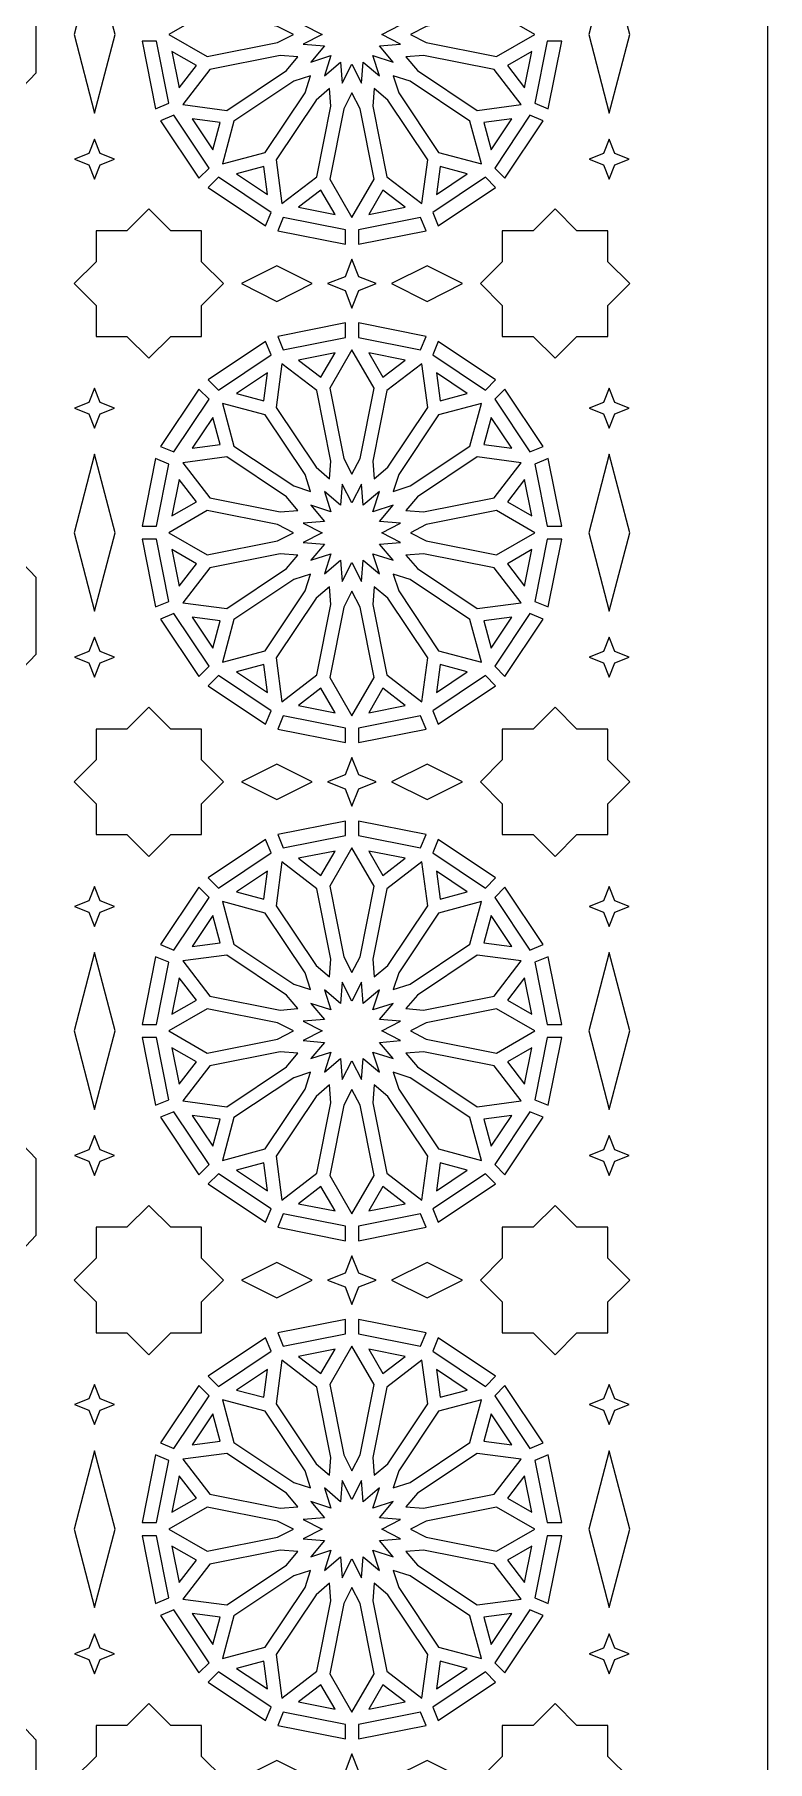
# Model space of a CAD drawing. Header units: millimetres. Extents: x 5 to 6335, y 27 to 2435.
# Drawn here: x 6158.6 to 6335.2, y 1319 to 1734.9 of the extents above; entities that cross this region are included whole.
import ezdxf

# ---------------------------------------------------------------- set-up
doc = ezdxf.new("R2010")
doc.units = ezdxf.units.MM
doc.layers.add('CUT', color=1, linetype='CONTINUOUS')

msp = doc.modelspace()

# ---------------------------------------------------------------- linework, layer by layer
at = {"layer": 'CUT'}
for points in [[(6335.16, 2434.99), (6335.16, 1034.84), (5285.01, 1034.84), (5285.01, 2434.99)], [(6173.11, 1716.011), (6178.057, 1734.915), (6173.11, 1753.819), (6168.163, 1734.915)], [(6297.06, 1716.011), (6302.007, 1734.915), (6297.06, 1753.819), (6292.113, 1734.915)], [(6159.01, 1744.136), (6154.134, 1749.282), (6154.367, 1740.633), (6145.718, 1740.866), (6151.999, 1734.915), (6145.718, 1728.964), (6154.367, 1729.197), (6154.134, 1720.548), (6159.01, 1725.694)], [(6217.199, 1736.866), (6200.234, 1740.242), (6191.008, 1734.915), (6200.234, 1729.588), (6217.199, 1732.964), (6221.009, 1734.915)], [(6252.971, 1732.964), (6269.936, 1729.588), (6279.162, 1734.915), (6269.936, 1740.242), (6252.971, 1736.866), (6249.161, 1734.915)], [(6184.554, 1733.34), (6187.799, 1717.033), (6191.014, 1718.366), (6188.036, 1733.34)], [(6197.616, 1727.462), (6191.742, 1730.853), (6193.487, 1722.081)], [(6278.428, 1730.853), (6272.554, 1727.462), (6276.683, 1722.081)], [(6282.134, 1733.34), (6279.156, 1718.366), (6282.371, 1717.033), (6285.616, 1733.34)], [(6222.08, 1729.528), (6217.813, 1729.873), (6200.848, 1726.499), (6194.364, 1718.047), (6204.925, 1716.657), (6219.308, 1726.267)], [(6248.09, 1729.528), (6250.862, 1726.267), (6265.245, 1716.657), (6275.806, 1718.047), (6269.322, 1726.499), (6252.357, 1729.873)], [(6225.132, 1724.962), (6221.057, 1723.648), (6206.675, 1714.038), (6203.918, 1703.748), (6214.208, 1706.505), (6223.818, 1720.887)], [(6245.038, 1724.962), (6246.352, 1720.887), (6255.962, 1706.505), (6266.252, 1703.748), (6263.495, 1714.038), (6249.113, 1723.648)], [(6229.698, 1721.91), (6226.437, 1719.138), (6216.827, 1704.755), (6218.217, 1694.194), (6226.669, 1700.678), (6230.043, 1717.643)], [(6235.085, 1720.839), (6233.134, 1717.029), (6229.758, 1700.064), (6235.085, 1690.838), (6240.412, 1700.064), (6237.036, 1717.029)], [(6240.472, 1721.91), (6240.127, 1717.643), (6243.501, 1700.678), (6251.953, 1694.194), (6253.343, 1704.755), (6243.733, 1719.138)], [(6189.004, 1714.123), (6198.241, 1700.299), (6200.702, 1702.761), (6192.22, 1715.455)], [(6203.321, 1713.691), (6196.595, 1714.576), (6201.565, 1707.139)], [(6273.575, 1714.576), (6266.849, 1713.691), (6268.605, 1707.139)], [(6277.95, 1715.455), (6269.468, 1702.761), (6271.929, 1700.299), (6281.166, 1714.123)], [(6173.11, 1709.736), (6171.747, 1706.278), (6168.289, 1704.915), (6171.747, 1703.552), (6173.11, 1700.094), (6174.473, 1703.552), (6177.931, 1704.915), (6174.473, 1706.278)], [(6297.06, 1709.736), (6295.697, 1706.278), (6292.239, 1704.915), (6295.697, 1703.552), (6297.06, 1700.094), (6298.423, 1703.552), (6301.881, 1704.915), (6298.423, 1706.278)], [(6213.861, 1703.151), (6207.309, 1701.395), (6214.746, 1696.425)], [(6262.861, 1701.395), (6256.309, 1703.151), (6255.424, 1696.425)], [(6200.469, 1698.071), (6214.293, 1688.834), (6215.625, 1692.05), (6202.931, 1700.532)], [(6227.632, 1697.446), (6222.251, 1693.317), (6231.023, 1691.572)], [(6242.538, 1697.446), (6239.147, 1691.572), (6247.919, 1693.317)], [(6267.239, 1700.532), (6254.545, 1692.05), (6255.877, 1688.834), (6269.701, 1698.071)], [(6186.175, 1692.899), (6180.908, 1687.632), (6173.458, 1687.632), (6173.458, 1680.182), (6168.191, 1674.915), (6173.458, 1669.648), (6173.458, 1662.198), (6180.908, 1662.198), (6186.175, 1656.931), (6191.442, 1662.198), (6198.892, 1662.198), (6198.892, 1669.648), (6204.159, 1674.915), (6198.892, 1680.182), (6198.892, 1687.632), (6191.442, 1687.632)], [(6233.51, 1687.866), (6218.536, 1690.844), (6217.203, 1687.629), (6233.51, 1684.384)], [(6251.634, 1690.844), (6236.66, 1687.866), (6236.66, 1684.384), (6252.967, 1687.629)], [(6283.995, 1692.899), (6278.728, 1687.632), (6271.278, 1687.632), (6271.278, 1680.182), (6266.011, 1674.915), (6271.278, 1669.648), (6271.278, 1662.198), (6278.728, 1662.198), (6283.995, 1656.931), (6289.262, 1662.198), (6296.712, 1662.198), (6296.712, 1669.648), (6301.979, 1674.915), (6296.712, 1680.182), (6296.712, 1687.632), (6289.262, 1687.632)], [(6235.085, 1680.791), (6233.423, 1676.577), (6229.209, 1674.915), (6233.423, 1673.253), (6235.085, 1669.039), (6236.747, 1673.253), (6240.961, 1674.915), (6236.747, 1676.577)], [(6216.995, 1670.644), (6225.537, 1674.915), (6216.995, 1679.186), (6208.453, 1674.915)], [(6253.175, 1670.644), (6261.717, 1674.915), (6253.175, 1679.186), (6244.633, 1674.915)], [(6233.51, 1665.446), (6217.203, 1662.201), (6218.536, 1658.986), (6233.51, 1661.964)], [(6252.967, 1662.201), (6236.66, 1665.446), (6236.66, 1661.964), (6251.634, 1658.986)], [(6214.293, 1660.996), (6200.469, 1651.759), (6202.931, 1649.298), (6215.625, 1657.78)], [(6269.701, 1651.759), (6255.877, 1660.996), (6254.545, 1657.78), (6267.239, 1649.298)], [(6229.698, 1627.92), (6230.043, 1632.187), (6226.669, 1649.152), (6218.217, 1655.636), (6216.827, 1645.075), (6226.437, 1630.692)], [(6222.251, 1656.513), (6227.632, 1652.384), (6231.023, 1658.258)], [(6235.085, 1628.991), (6237.036, 1632.801), (6240.412, 1649.766), (6235.085, 1658.992), (6229.758, 1649.766), (6233.134, 1632.801)], [(6239.147, 1658.258), (6242.538, 1652.384), (6247.919, 1656.513)], [(6240.472, 1627.92), (6243.733, 1630.692), (6253.343, 1645.075), (6251.953, 1655.636), (6243.501, 1649.152), (6240.127, 1632.187)], [(6207.309, 1648.435), (6213.861, 1646.679), (6214.746, 1653.405)], [(6255.424, 1653.405), (6256.309, 1646.679), (6262.861, 1648.435)], [(6173.11, 1649.736), (6171.747, 1646.278), (6168.289, 1644.915), (6171.747, 1643.552), (6173.11, 1640.094), (6174.473, 1643.552), (6177.931, 1644.915), (6174.473, 1646.278)], [(6198.241, 1649.531), (6189.004, 1635.707), (6192.22, 1634.375), (6200.702, 1647.069)], [(6281.166, 1635.707), (6271.929, 1649.531), (6269.468, 1647.069), (6277.95, 1634.375)], [(6297.06, 1649.736), (6295.697, 1646.278), (6292.239, 1644.915), (6295.697, 1643.552), (6297.06, 1640.094), (6298.423, 1643.552), (6301.881, 1644.915), (6298.423, 1646.278)], [(6225.132, 1624.868), (6223.818, 1628.943), (6214.208, 1643.325), (6203.918, 1646.082), (6206.675, 1635.792), (6221.057, 1626.182)], [(6245.038, 1624.868), (6249.113, 1626.182), (6263.495, 1635.792), (6266.252, 1646.082), (6255.962, 1643.325), (6246.352, 1628.943)], [(6196.595, 1635.254), (6203.321, 1636.139), (6201.565, 1642.691)], [(6268.605, 1642.691), (6266.849, 1636.139), (6273.575, 1635.254)], [(6168.163, 1614.915), (6173.11, 1596.011), (6178.057, 1614.915), (6173.11, 1633.819)], [(6187.799, 1632.797), (6184.554, 1616.49), (6188.036, 1616.49), (6191.014, 1631.464)], [(6219.308, 1623.563), (6204.925, 1633.173), (6194.364, 1631.783), (6200.848, 1623.331), (6217.813, 1619.957), (6222.08, 1620.302)], [(6248.09, 1620.302), (6252.357, 1619.957), (6269.322, 1623.331), (6275.806, 1631.783), (6265.245, 1633.173), (6250.862, 1623.563)], [(6279.156, 1631.464), (6282.134, 1616.49), (6285.616, 1616.49), (6282.371, 1632.797)], [(6292.113, 1614.915), (6297.06, 1596.011), (6302.007, 1614.915), (6297.06, 1633.819)], [(6191.742, 1618.977), (6197.616, 1622.368), (6193.487, 1627.749)], [(6232.754, 1626.632), (6232.342, 1621.537), (6228.447, 1624.848), (6230.016, 1619.984), (6225.152, 1621.553), (6228.463, 1617.658), (6223.368, 1617.246), (6227.918, 1614.915), (6223.368, 1612.584), (6228.463, 1612.172), (6225.152, 1608.277), (6230.016, 1609.846), (6228.447, 1604.982), (6232.342, 1608.293), (6232.754, 1603.198), (6235.085, 1607.748), (6237.416, 1603.198), (6237.828, 1608.293), (6241.723, 1604.982), (6240.154, 1609.846), (6245.018, 1608.277), (6241.707, 1612.172), (6246.802, 1612.584), (6242.252, 1614.915), (6246.802, 1617.246), (6241.707, 1617.658), (6245.018, 1621.553), (6240.154, 1619.984), (6241.723, 1624.848), (6237.828, 1621.537), (6237.416, 1626.632), (6235.085, 1622.082)], [(6276.683, 1627.749), (6272.554, 1622.368), (6278.428, 1618.977)], [(6221.009, 1614.915), (6217.199, 1616.866), (6200.234, 1620.242), (6191.008, 1614.915), (6200.234, 1609.588), (6217.199, 1612.964)], [(6249.161, 1614.915), (6252.971, 1612.964), (6269.936, 1609.588), (6279.162, 1614.915), (6269.936, 1620.242), (6252.971, 1616.866)], [(6184.554, 1613.34), (6187.799, 1597.033), (6191.014, 1598.366), (6188.036, 1613.34)], [(6197.616, 1607.462), (6191.742, 1610.853), (6193.487, 1602.081)], [(6222.08, 1609.528), (6217.813, 1609.873), (6200.848, 1606.499), (6194.364, 1598.047), (6204.925, 1596.657), (6219.308, 1606.267)], [(6248.09, 1609.528), (6250.862, 1606.267), (6265.245, 1596.657), (6275.806, 1598.047), (6269.322, 1606.499), (6252.357, 1609.873)], [(6278.428, 1610.853), (6272.554, 1607.462), (6276.683, 1602.081)], [(6282.134, 1613.34), (6279.156, 1598.366), (6282.371, 1597.033), (6285.616, 1613.34)], [(6159.01, 1604.136), (6154.134, 1609.282), (6154.367, 1600.633), (6145.718, 1600.866), (6151.999, 1594.915), (6145.718, 1588.964), (6154.367, 1589.197), (6154.134, 1580.548), (6159.01, 1585.694)], [(6225.132, 1604.962), (6221.057, 1603.648), (6206.675, 1594.038), (6203.918, 1583.748), (6214.208, 1586.505), (6223.818, 1600.887)], [(6229.698, 1601.91), (6226.437, 1599.138), (6216.827, 1584.755), (6218.217, 1574.194), (6226.669, 1580.678), (6230.043, 1597.643)], [(6240.472, 1601.91), (6240.127, 1597.643), (6243.501, 1580.678), (6251.953, 1574.194), (6253.343, 1584.755), (6243.733, 1599.138)], [(6245.038, 1604.962), (6246.352, 1600.887), (6255.962, 1586.505), (6266.252, 1583.748), (6263.495, 1594.038), (6249.113, 1603.648)], [(6235.085, 1600.839), (6233.134, 1597.029), (6229.758, 1580.064), (6235.085, 1570.838), (6240.412, 1580.064), (6237.036, 1597.029)], [(6189.004, 1594.123), (6198.241, 1580.299), (6200.702, 1582.761), (6192.22, 1595.455)], [(6203.321, 1593.691), (6196.595, 1594.576), (6201.565, 1587.139)], [(6273.575, 1594.576), (6266.849, 1593.691), (6268.605, 1587.139)], [(6277.95, 1595.455), (6269.468, 1582.761), (6271.929, 1580.299), (6281.166, 1594.123)], [(6173.11, 1589.736), (6171.747, 1586.278), (6168.289, 1584.915), (6171.747, 1583.552), (6173.11, 1580.094), (6174.473, 1583.552), (6177.931, 1584.915), (6174.473, 1586.278)], [(6297.06, 1589.736), (6295.697, 1586.278), (6292.239, 1584.915), (6295.697, 1583.552), (6297.06, 1580.094), (6298.423, 1583.552), (6301.881, 1584.915), (6298.423, 1586.278)], [(6213.861, 1583.151), (6207.309, 1581.395), (6214.746, 1576.425)], [(6262.861, 1581.395), (6256.309, 1583.151), (6255.424, 1576.425)], [(6200.469, 1578.071), (6214.293, 1568.834), (6215.625, 1572.05), (6202.931, 1580.532)], [(6227.632, 1577.446), (6222.251, 1573.317), (6231.023, 1571.572)], [(6242.538, 1577.446), (6239.147, 1571.572), (6247.919, 1573.317)], [(6267.239, 1580.532), (6254.545, 1572.05), (6255.877, 1568.834), (6269.701, 1578.071)], [(6186.175, 1572.899), (6180.908, 1567.632), (6173.458, 1567.632), (6173.458, 1560.182), (6168.191, 1554.915), (6173.458, 1549.648), (6173.458, 1542.198), (6180.908, 1542.198), (6186.175, 1536.931), (6191.442, 1542.198), (6198.892, 1542.198), (6198.892, 1549.648), (6204.159, 1554.915), (6198.892, 1560.182), (6198.892, 1567.632), (6191.442, 1567.632)], [(6283.995, 1572.899), (6278.728, 1567.632), (6271.278, 1567.632), (6271.278, 1560.182), (6266.011, 1554.915), (6271.278, 1549.648), (6271.278, 1542.198), (6278.728, 1542.198), (6283.995, 1536.931), (6289.262, 1542.198), (6296.712, 1542.198), (6296.712, 1549.648), (6301.979, 1554.915), (6296.712, 1560.182), (6296.712, 1567.632), (6289.262, 1567.632)], [(6233.51, 1567.866), (6218.536, 1570.844), (6217.203, 1567.629), (6233.51, 1564.384)], [(6251.634, 1570.844), (6236.66, 1567.866), (6236.66, 1564.384), (6252.967, 1567.629)], [(6235.085, 1560.791), (6233.423, 1556.577), (6229.209, 1554.915), (6233.423, 1553.253), (6235.085, 1549.039), (6236.747, 1553.253), (6240.961, 1554.915), (6236.747, 1556.577)], [(6216.995, 1550.644), (6225.537, 1554.915), (6216.995, 1559.186), (6208.453, 1554.915)], [(6253.175, 1550.644), (6261.717, 1554.915), (6253.175, 1559.186), (6244.633, 1554.915)], [(6233.51, 1545.446), (6217.203, 1542.201), (6218.536, 1538.986), (6233.51, 1541.964)], [(6252.967, 1542.201), (6236.66, 1545.446), (6236.66, 1541.964), (6251.634, 1538.986)], [(6214.293, 1540.996), (6200.469, 1531.759), (6202.931, 1529.298), (6215.625, 1537.78)], [(6269.701, 1531.759), (6255.877, 1540.996), (6254.545, 1537.78), (6267.239, 1529.298)], [(6229.698, 1507.92), (6230.043, 1512.187), (6226.669, 1529.152), (6218.217, 1535.636), (6216.827, 1525.075), (6226.437, 1510.692)], [(6222.251, 1536.513), (6227.632, 1532.384), (6231.023, 1538.258)], [(6235.085, 1508.991), (6237.036, 1512.801), (6240.412, 1529.766), (6235.085, 1538.992), (6229.758, 1529.766), (6233.134, 1512.801)], [(6239.147, 1538.258), (6242.538, 1532.384), (6247.919, 1536.513)], [(6240.472, 1507.92), (6243.733, 1510.692), (6253.343, 1525.075), (6251.953, 1535.636), (6243.501, 1529.152), (6240.127, 1512.187)], [(6207.309, 1528.435), (6213.861, 1526.679), (6214.746, 1533.405)], [(6255.424, 1533.405), (6256.309, 1526.679), (6262.861, 1528.435)], [(6173.11, 1529.736), (6171.747, 1526.278), (6168.289, 1524.915), (6171.747, 1523.552), (6173.11, 1520.094), (6174.473, 1523.552), (6177.931, 1524.915), (6174.473, 1526.278)], [(6198.241, 1529.531), (6189.004, 1515.707), (6192.22, 1514.375), (6200.702, 1527.069)], [(6281.166, 1515.707), (6271.929, 1529.531), (6269.468, 1527.069), (6277.95, 1514.375)], [(6297.06, 1529.736), (6295.697, 1526.278), (6292.239, 1524.915), (6295.697, 1523.552), (6297.06, 1520.094), (6298.423, 1523.552), (6301.881, 1524.915), (6298.423, 1526.278)], [(6196.595, 1515.254), (6203.321, 1516.139), (6201.565, 1522.691)], [(6225.132, 1504.868), (6223.818, 1508.943), (6214.208, 1523.325), (6203.918, 1526.082), (6206.675, 1515.792), (6221.057, 1506.182)], [(6245.038, 1504.868), (6249.113, 1506.182), (6263.495, 1515.792), (6266.252, 1526.082), (6255.962, 1523.325), (6246.352, 1508.943)], [(6268.605, 1522.691), (6266.849, 1516.139), (6273.575, 1515.254)], [(6168.163, 1494.915), (6173.11, 1476.011), (6178.057, 1494.915), (6173.11, 1513.819)], [(6187.799, 1512.797), (6184.554, 1496.49), (6188.036, 1496.49), (6191.014, 1511.464)], [(6219.308, 1503.563), (6204.925, 1513.173), (6194.364, 1511.783), (6200.848, 1503.331), (6217.813, 1499.957), (6222.08, 1500.302)], [(6248.09, 1500.302), (6252.357, 1499.957), (6269.322, 1503.331), (6275.806, 1511.783), (6265.245, 1513.173), (6250.862, 1503.563)], [(6279.156, 1511.464), (6282.134, 1496.49), (6285.616, 1496.49), (6282.371, 1512.797)], [(6292.113, 1494.915), (6297.06, 1476.011), (6302.007, 1494.915), (6297.06, 1513.819)], [(6191.742, 1498.977), (6197.616, 1502.368), (6193.487, 1507.749)], [(6232.754, 1506.632), (6232.342, 1501.537), (6228.447, 1504.848), (6230.016, 1499.984), (6225.152, 1501.553), (6228.463, 1497.658), (6223.368, 1497.246), (6227.918, 1494.915), (6223.368, 1492.584), (6228.463, 1492.172), (6225.152, 1488.277), (6230.016, 1489.846), (6228.447, 1484.982), (6232.342, 1488.293), (6232.754, 1483.198), (6235.085, 1487.748), (6237.416, 1483.198), (6237.828, 1488.293), (6241.723, 1484.982), (6240.154, 1489.846), (6245.018, 1488.277), (6241.707, 1492.172), (6246.802, 1492.584), (6242.252, 1494.915), (6246.802, 1497.246), (6241.707, 1497.658), (6245.018, 1501.553), (6240.154, 1499.984), (6241.723, 1504.848), (6237.828, 1501.537), (6237.416, 1506.632), (6235.085, 1502.082)], [(6276.683, 1507.749), (6272.554, 1502.368), (6278.428, 1498.977)], [(6221.009, 1494.915), (6217.199, 1496.866), (6200.234, 1500.242), (6191.008, 1494.915), (6200.234, 1489.588), (6217.199, 1492.964)], [(6249.161, 1494.915), (6252.971, 1492.964), (6269.936, 1489.588), (6279.162, 1494.915), (6269.936, 1500.242), (6252.971, 1496.866)], [(6184.554, 1493.34), (6187.799, 1477.033), (6191.014, 1478.366), (6188.036, 1493.34)], [(6282.134, 1493.34), (6279.156, 1478.366), (6282.371, 1477.033), (6285.616, 1493.34)], [(6197.616, 1487.462), (6191.742, 1490.853), (6193.487, 1482.081)], [(6222.08, 1489.528), (6217.813, 1489.873), (6200.848, 1486.499), (6194.364, 1478.047), (6204.925, 1476.657), (6219.308, 1486.267)], [(6248.09, 1489.528), (6250.862, 1486.267), (6265.245, 1476.657), (6275.806, 1478.047), (6269.322, 1486.499), (6252.357, 1489.873)], [(6278.428, 1490.853), (6272.554, 1487.462), (6276.683, 1482.081)], [(6225.132, 1484.962), (6221.057, 1483.648), (6206.675, 1474.038), (6203.918, 1463.748), (6214.208, 1466.505), (6223.818, 1480.887)], [(6245.038, 1484.962), (6246.352, 1480.887), (6255.962, 1466.505), (6266.252, 1463.748), (6263.495, 1474.038), (6249.113, 1483.648)], [(6229.698, 1481.91), (6226.437, 1479.138), (6216.827, 1464.755), (6218.217, 1454.194), (6226.669, 1460.678), (6230.043, 1477.643)], [(6235.085, 1480.839), (6233.134, 1477.029), (6229.758, 1460.064), (6235.085, 1450.838), (6240.412, 1460.064), (6237.036, 1477.029)], [(6240.472, 1481.91), (6240.127, 1477.643), (6243.501, 1460.678), (6251.953, 1454.194), (6253.343, 1464.755), (6243.733, 1479.138)], [(6189.004, 1474.123), (6198.241, 1460.299), (6200.702, 1462.761), (6192.22, 1475.455)], [(6203.321, 1473.691), (6196.595, 1474.576), (6201.565, 1467.139)], [(6273.575, 1474.576), (6266.849, 1473.691), (6268.605, 1467.139)], [(6277.95, 1475.455), (6269.468, 1462.761), (6271.929, 1460.299), (6281.166, 1474.123)], [(6159.01, 1464.136), (6154.134, 1469.282), (6154.367, 1460.633), (6145.718, 1460.866), (6151.999, 1454.915), (6145.718, 1448.964), (6154.367, 1449.197), (6154.134, 1440.548), (6159.01, 1445.694)], [(6173.11, 1469.736), (6171.747, 1466.278), (6168.289, 1464.915), (6171.747, 1463.552), (6173.11, 1460.094), (6174.473, 1463.552), (6177.931, 1464.915), (6174.473, 1466.278)], [(6297.06, 1469.736), (6295.697, 1466.278), (6292.239, 1464.915), (6295.697, 1463.552), (6297.06, 1460.094), (6298.423, 1463.552), (6301.881, 1464.915), (6298.423, 1466.278)], [(6200.469, 1458.071), (6214.293, 1448.834), (6215.625, 1452.05), (6202.931, 1460.532)], [(6213.861, 1463.151), (6207.309, 1461.395), (6214.746, 1456.425)], [(6267.239, 1460.532), (6254.545, 1452.05), (6255.877, 1448.834), (6269.701, 1458.071)], [(6262.861, 1461.395), (6256.309, 1463.151), (6255.424, 1456.425)], [(6227.632, 1457.446), (6222.251, 1453.317), (6231.023, 1451.572)], [(6242.538, 1457.446), (6239.147, 1451.572), (6247.919, 1453.317)], [(6186.175, 1452.899), (6180.908, 1447.632), (6173.458, 1447.632), (6173.458, 1440.182), (6168.191, 1434.915), (6173.458, 1429.648), (6173.458, 1422.198), (6180.908, 1422.198), (6186.175, 1416.931), (6191.442, 1422.198), (6198.892, 1422.198), (6198.892, 1429.648), (6204.159, 1434.915), (6198.892, 1440.182), (6198.892, 1447.632), (6191.442, 1447.632)], [(6283.995, 1452.899), (6278.728, 1447.632), (6271.278, 1447.632), (6271.278, 1440.182), (6266.011, 1434.915), (6271.278, 1429.648), (6271.278, 1422.198), (6278.728, 1422.198), (6283.995, 1416.931), (6289.262, 1422.198), (6296.712, 1422.198), (6296.712, 1429.648), (6301.979, 1434.915), (6296.712, 1440.182), (6296.712, 1447.632), (6289.262, 1447.632)], [(6233.51, 1447.866), (6218.536, 1450.844), (6217.203, 1447.629), (6233.51, 1444.384)], [(6251.634, 1450.844), (6236.66, 1447.866), (6236.66, 1444.384), (6252.967, 1447.629)], [(6216.995, 1430.644), (6225.537, 1434.915), (6216.995, 1439.186), (6208.453, 1434.915)], [(6235.085, 1440.791), (6233.423, 1436.577), (6229.209, 1434.915), (6233.423, 1433.253), (6235.085, 1429.039), (6236.747, 1433.253), (6240.961, 1434.915), (6236.747, 1436.577)], [(6253.175, 1430.644), (6261.717, 1434.915), (6253.175, 1439.186), (6244.633, 1434.915)], [(6233.51, 1425.446), (6217.203, 1422.201), (6218.536, 1418.986), (6233.51, 1421.964)], [(6252.967, 1422.201), (6236.66, 1425.446), (6236.66, 1421.964), (6251.634, 1418.986)], [(6214.293, 1420.996), (6200.469, 1411.759), (6202.931, 1409.298), (6215.625, 1417.78)], [(6235.085, 1388.991), (6237.036, 1392.801), (6240.412, 1409.766), (6235.085, 1418.992), (6229.758, 1409.766), (6233.134, 1392.801)], [(6269.701, 1411.759), (6255.877, 1420.996), (6254.545, 1417.78), (6267.239, 1409.298)], [(6229.698, 1387.92), (6230.043, 1392.187), (6226.669, 1409.152), (6218.217, 1415.636), (6216.827, 1405.075), (6226.437, 1390.692)], [(6222.251, 1416.513), (6227.632, 1412.384), (6231.023, 1418.258)], [(6239.147, 1418.258), (6242.538, 1412.384), (6247.919, 1416.513)], [(6240.472, 1387.92), (6243.733, 1390.692), (6253.343, 1405.075), (6251.953, 1415.636), (6243.501, 1409.152), (6240.127, 1392.187)], [(6207.309, 1408.435), (6213.861, 1406.679), (6214.746, 1413.405)], [(6255.424, 1413.405), (6256.309, 1406.679), (6262.861, 1408.435)], [(6173.11, 1409.736), (6171.747, 1406.278), (6168.289, 1404.915), (6171.747, 1403.552), (6173.11, 1400.094), (6174.473, 1403.552), (6177.931, 1404.915), (6174.473, 1406.278)], [(6198.241, 1409.531), (6189.004, 1395.707), (6192.22, 1394.375), (6200.702, 1407.069)], [(6225.132, 1384.868), (6223.818, 1388.943), (6214.208, 1403.325), (6203.918, 1406.082), (6206.675, 1395.792), (6221.057, 1386.182)], [(6245.038, 1384.868), (6249.113, 1386.182), (6263.495, 1395.792), (6266.252, 1406.082), (6255.962, 1403.325), (6246.352, 1388.943)], [(6281.166, 1395.707), (6271.929, 1409.531), (6269.468, 1407.069), (6277.95, 1394.375)], [(6297.06, 1409.736), (6295.697, 1406.278), (6292.239, 1404.915), (6295.697, 1403.552), (6297.06, 1400.094), (6298.423, 1403.552), (6301.881, 1404.915), (6298.423, 1406.278)], [(6196.595, 1395.254), (6203.321, 1396.139), (6201.565, 1402.691)], [(6268.605, 1402.691), (6266.849, 1396.139), (6273.575, 1395.254)], [(6168.163, 1374.915), (6173.11, 1356.011), (6178.057, 1374.915), (6173.11, 1393.819)], [(6292.113, 1374.915), (6297.06, 1356.011), (6302.007, 1374.915), (6297.06, 1393.819)], [(6187.799, 1392.797), (6184.554, 1376.49), (6188.036, 1376.49), (6191.014, 1391.464)], [(6219.308, 1383.563), (6204.925, 1393.173), (6194.364, 1391.783), (6200.848, 1383.331), (6217.813, 1379.957), (6222.08, 1380.302)], [(6248.09, 1380.302), (6252.357, 1379.957), (6269.322, 1383.331), (6275.806, 1391.783), (6265.245, 1393.173), (6250.862, 1383.563)], [(6279.156, 1391.464), (6282.134, 1376.49), (6285.616, 1376.49), (6282.371, 1392.797)], [(6191.742, 1378.977), (6197.616, 1382.368), (6193.487, 1387.749)], [(6232.754, 1386.632), (6232.342, 1381.537), (6228.447, 1384.848), (6230.016, 1379.984), (6225.152, 1381.553), (6228.463, 1377.658), (6223.368, 1377.246), (6227.918, 1374.915), (6223.368, 1372.584), (6228.463, 1372.172), (6225.152, 1368.277), (6230.016, 1369.846), (6228.447, 1364.982), (6232.342, 1368.293), (6232.754, 1363.198), (6235.085, 1367.748), (6237.416, 1363.198), (6237.828, 1368.293), (6241.723, 1364.982), (6240.154, 1369.846), (6245.018, 1368.277), (6241.707, 1372.172), (6246.802, 1372.584), (6242.252, 1374.915), (6246.802, 1377.246), (6241.707, 1377.658), (6245.018, 1381.553), (6240.154, 1379.984), (6241.723, 1384.848), (6237.828, 1381.537), (6237.416, 1386.632), (6235.085, 1382.082)], [(6276.683, 1387.749), (6272.554, 1382.368), (6278.428, 1378.977)], [(6221.009, 1374.915), (6217.199, 1376.866), (6200.234, 1380.242), (6191.008, 1374.915), (6200.234, 1369.588), (6217.199, 1372.964)], [(6249.161, 1374.915), (6252.971, 1372.964), (6269.936, 1369.588), (6279.162, 1374.915), (6269.936, 1380.242), (6252.971, 1376.866)], [(6184.554, 1373.34), (6187.799, 1357.033), (6191.014, 1358.366), (6188.036, 1373.34)], [(6282.134, 1373.34), (6279.156, 1358.366), (6282.371, 1357.033), (6285.616, 1373.34)], [(6197.616, 1367.462), (6191.742, 1370.853), (6193.487, 1362.081)], [(6222.08, 1369.528), (6217.813, 1369.873), (6200.848, 1366.499), (6194.364, 1358.047), (6204.925, 1356.657), (6219.308, 1366.267)], [(6248.09, 1369.528), (6250.862, 1366.267), (6265.245, 1356.657), (6275.806, 1358.047), (6269.322, 1366.499), (6252.357, 1369.873)], [(6278.428, 1370.853), (6272.554, 1367.462), (6276.683, 1362.081)], [(6225.132, 1364.962), (6221.057, 1363.648), (6206.675, 1354.038), (6203.918, 1343.748), (6214.208, 1346.505), (6223.818, 1360.887)], [(6245.038, 1364.962), (6246.352, 1360.887), (6255.962, 1346.505), (6266.252, 1343.748), (6263.495, 1354.038), (6249.113, 1363.648)], [(6229.698, 1361.91), (6226.437, 1359.138), (6216.827, 1344.755), (6218.217, 1334.194), (6226.669, 1340.678), (6230.043, 1357.643)], [(6235.085, 1360.839), (6233.134, 1357.029), (6229.758, 1340.064), (6235.085, 1330.838), (6240.412, 1340.064), (6237.036, 1357.029)], [(6240.472, 1361.91), (6240.127, 1357.643), (6243.501, 1340.678), (6251.953, 1334.194), (6253.343, 1344.755), (6243.733, 1359.138)], [(6189.004, 1354.123), (6198.241, 1340.299), (6200.702, 1342.761), (6192.22, 1355.455)], [(6203.321, 1353.691), (6196.595, 1354.576), (6201.565, 1347.139)], [(6273.575, 1354.576), (6266.849, 1353.691), (6268.605, 1347.139)], [(6277.95, 1355.455), (6269.468, 1342.761), (6271.929, 1340.299), (6281.166, 1354.123)], [(6173.11, 1349.736), (6171.747, 1346.278), (6168.289, 1344.915), (6171.747, 1343.552), (6173.11, 1340.094), (6174.473, 1343.552), (6177.931, 1344.915), (6174.473, 1346.278)], [(6297.06, 1349.736), (6295.697, 1346.278), (6292.239, 1344.915), (6295.697, 1343.552), (6297.06, 1340.094), (6298.423, 1343.552), (6301.881, 1344.915), (6298.423, 1346.278)], [(6200.469, 1338.071), (6214.293, 1328.834), (6215.625, 1332.05), (6202.931, 1340.532)], [(6213.861, 1343.151), (6207.309, 1341.395), (6214.746, 1336.425)], [(6267.239, 1340.532), (6254.545, 1332.05), (6255.877, 1328.834), (6269.701, 1338.071)], [(6262.861, 1341.395), (6256.309, 1343.151), (6255.424, 1336.425)], [(6227.632, 1337.446), (6222.251, 1333.317), (6231.023, 1331.572)], [(6242.538, 1337.446), (6239.147, 1331.572), (6247.919, 1333.317)], [(6186.175, 1332.899), (6180.908, 1327.632), (6173.458, 1327.632), (6173.458, 1320.182), (6168.191, 1314.915), (6173.458, 1309.648), (6173.458, 1302.198), (6180.908, 1302.198), (6186.175, 1296.931), (6191.442, 1302.198), (6198.892, 1302.198), (6198.892, 1309.648), (6204.159, 1314.915), (6198.892, 1320.182), (6198.892, 1327.632), (6191.442, 1327.632)], [(6283.995, 1332.899), (6278.728, 1327.632), (6271.278, 1327.632), (6271.278, 1320.182), (6266.011, 1314.915), (6271.278, 1309.648), (6271.278, 1302.198), (6278.728, 1302.198), (6283.995, 1296.931), (6289.262, 1302.198), (6296.712, 1302.198), (6296.712, 1309.648), (6301.979, 1314.915), (6296.712, 1320.182), (6296.712, 1327.632), (6289.262, 1327.632)], [(6159.01, 1324.136), (6154.134, 1329.282), (6154.367, 1320.633), (6145.718, 1320.866), (6151.999, 1314.915), (6145.718, 1308.964), (6154.367, 1309.197), (6154.134, 1300.548), (6159.01, 1305.694)], [(6233.51, 1327.866), (6218.536, 1330.844), (6217.203, 1327.629), (6233.51, 1324.384)], [(6251.634, 1330.844), (6236.66, 1327.866), (6236.66, 1324.384), (6252.967, 1327.629)], [(6216.995, 1310.644), (6225.537, 1314.915), (6216.995, 1319.186), (6208.453, 1314.915)], [(6235.085, 1320.791), (6233.423, 1316.577), (6229.209, 1314.915), (6233.423, 1313.253), (6235.085, 1309.039), (6236.747, 1313.253), (6240.961, 1314.915), (6236.747, 1316.577)], [(6253.175, 1310.644), (6261.717, 1314.915), (6253.175, 1319.186), (6244.633, 1314.915)]]:
    msp.add_lwpolyline(points, close=True, dxfattribs=at)
msp.add_lwpolyline([(6223.368, 1737.246), (6227.918, 1734.915), (6223.368, 1732.584), (6228.463, 1732.172), (6225.152, 1728.277), (6230.016, 1729.846), (6228.447, 1724.982), (6232.342, 1728.293), (6232.754, 1723.198), (6235.085, 1727.748), (6237.416, 1723.198), (6237.828, 1728.293), (6241.723, 1724.982), (6240.154, 1729.846), (6245.018, 1728.277), (6241.707, 1732.172), (6246.802, 1732.584), (6242.252, 1734.915), (6246.802, 1737.246)], dxfattribs=at)

doc.saveas('drawing.dxf')
